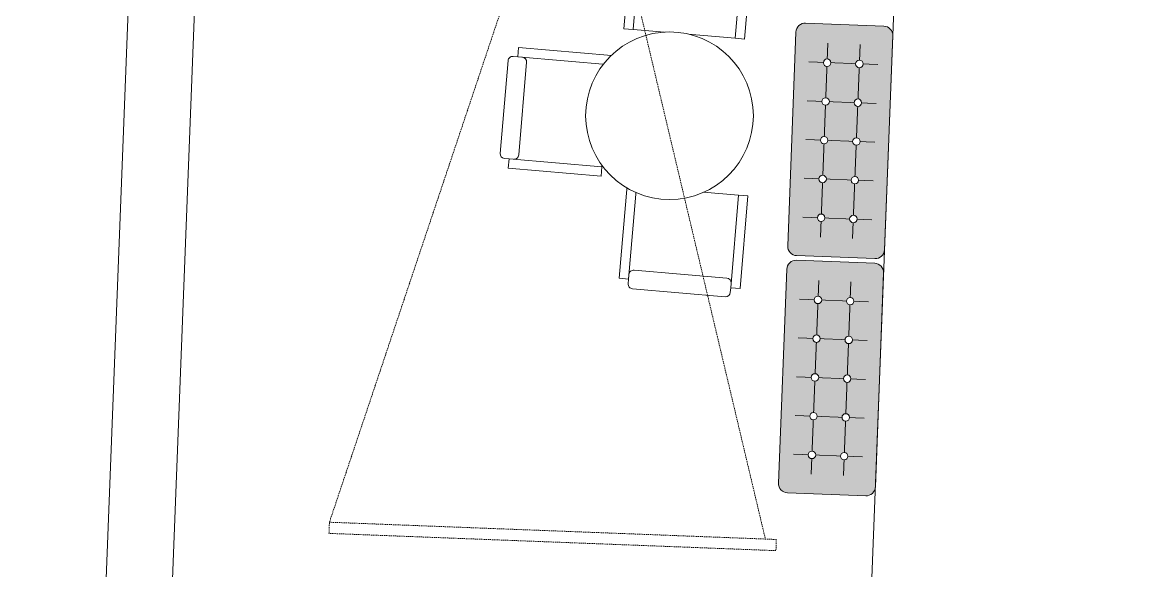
# Model space of a CAD drawing. Header units: millimetres. Extents: x 32078 to 83548, y -4690 to 56252.
# Drawn here: x 77208 to 83183, y 12669 to 15615 of the extents above; entities that cross this region are included whole.
import ezdxf

# ---------------------------------------------------------------- set-up
doc = ezdxf.new("R2010")
doc.units = ezdxf.units.MM
doc.header["$MEASUREMENT"] = 0
doc.linetypes.add('DGN Style 2', pattern=[10, 6, -4])
for name, color, linetype, lineweight in [('EQPM-OVHD', 62, 'DGN Style 2', 13), ('FIXT-JNRY-PART', 42, 'Continuous', 0), ('FNSH-FLOR', 220, 'Continuous', 0), ('FURN-FREE', 1, 'Continuous', 0), ('FURN-PLNT', 211, 'Continuous', 0)]:
    doc.layers.add(name, color=color, linetype=linetype, lineweight=lineweight)

# ---------------------------------------------------------------- blocks, each defined once
blk = doc.blocks.new('*U141')
at = {"color": 0, "linetype": 'ByBlock', "lineweight": -2}
for p, q in [((-250, 275), (-225, 275)), ((275, 275), (275, -275))]:
    blk.add_line(p, q, dxfattribs=at)
at = {"color": 0, "linetype": 'ByBlock', "lineweight": -2, "extrusion": (0, 0, -1), "flags": 128}
for points in [[(225, 325), (-275, 325), (-275, 275), (225, 275), (225, 325)], [(225, -275), (-275, -275), (-275, -325), (225, -325), (225, -275)]]:
    blk.add_lwpolyline(points, close=True, dxfattribs=at)
for points in [[(275, 250), (275, -250)], [(175, -250), (175, 250)], [(250, -275), (200, -275)]]:
    blk.add_lwpolyline(points, dxfattribs=at)
at = {"color": 0, "linetype": 'ByBlock', "lineweight": -2}
for centre, start, end in [((-250, 250), 89.99997, 179.99997), ((-200, 250), 359.99997, 89.99997), ((-250, -250), 179.99997, 269.99997), ((-200, -250), 269.99997, 359.99997)]:
    blk.add_arc(centre, 25, start, end, dxfattribs=at)
blk = doc.blocks.new('*U142')
at = {"color": 0, "linetype": 'ByBlock', "lineweight": -2}
for p, q in [((-250, 275), (-225, 275)), ((275, 275), (275, -275))]:
    blk.add_line(p, q, dxfattribs=at)
at = {"color": 0, "linetype": 'ByBlock', "lineweight": -2, "extrusion": (0, 0, -1), "flags": 128}
for points in [[(225, 325), (-275, 325), (-275, 275), (225, 275), (225, 325)], [(225, -275), (-275, -275), (-275, -325), (225, -325), (225, -275)]]:
    blk.add_lwpolyline(points, close=True, dxfattribs=at)
for points in [[(275, 250), (275, -250)], [(175, -250), (175, 250)], [(250, -275), (200, -275)]]:
    blk.add_lwpolyline(points, dxfattribs=at)
at = {"color": 0, "linetype": 'ByBlock', "lineweight": -2}
for centre, start, end in [((-250, 250), 89.99997, 179.99997), ((-200, 250), 359.99997, 89.99997), ((-250, -250), 179.99997, 269.99997), ((-200, -250), 269.99997, 359.99997)]:
    blk.add_arc(centre, 25, start, end, dxfattribs=at)
blk = doc.blocks.new('*U143')
at = {"color": 0, "linetype": 'ByBlock', "lineweight": -2}
for p, q in [((-250, 275), (-225, 275)), ((275, 275), (275, -275))]:
    blk.add_line(p, q, dxfattribs=at)
at = {"color": 0, "linetype": 'ByBlock', "lineweight": -2, "extrusion": (0, 0, -1), "flags": 128}
for points in [[(225, 325), (-275, 325), (-275, 275), (225, 275), (225, 325)], [(225, -275), (-275, -275), (-275, -325), (225, -325), (225, -275)]]:
    blk.add_lwpolyline(points, close=True, dxfattribs=at)
for points in [[(275, 250), (275, -250)], [(175, -250), (175, 250)], [(250, -275), (200, -275)]]:
    blk.add_lwpolyline(points, dxfattribs=at)
at = {"color": 0, "linetype": 'ByBlock', "lineweight": -2}
for centre, start, end in [((-250, 250), 89.99997, 179.99997), ((-200, 250), 359.99997, 89.99997), ((-250, -250), 179.99997, 269.99997), ((-200, -250), 269.99997, 359.99997)]:
    blk.add_arc(centre, 25, start, end, dxfattribs=at)
blk = doc.blocks.new('*U172')
at = {"linetype": 'ByBlock', "lineweight": -2}
blk.add_hatch(color=7, dxfattribs=at).paths.add_polyline_path([(-167.4, -619, -0.414214), (-215.4, -567.1), (-171, 582, -0.414214), (-119.1, 630.1), (300.6, 613.8, -0.414214), (348.6, 562), (304.2, -587.2, -0.414214), (252.3, -635.2)])
at = {"color": 0, "linetype": 'ByBlock', "lineweight": -2}
for p, q in [((-40.1, -519.7), (0.1, 521.2)), ((133.1, -526.4), (173.3, 514.5)), ((-102.2, 420.9), (267.6, 406.6)), ((-110.2, 212.7), (259.5, 198.5)), ((-118.3, 4.6), (251.5, -9.7)), ((-126.3, -203.6), (243.4, -217.9)), ((-134.3, -411.8), (235.4, -426.1))]:
    blk.add_line(p, q, dxfattribs=at)
at = {"color": 0, "linetype": 'ByBlock', "lineweight": -2, "flags": 128}
blk.add_lwpolyline([(-167.4, -619, -0.414214), (-215.4, -567.1), (-171, 582, -0.414214), (-119.1, 630.1), (300.6, 613.8, -0.414214), (348.6, 562), (304.2, -587.2, -0.414214), (252.3, -635.2), (-167.4, -619)], format="xyb", close=True, dxfattribs=at)
at = {"color": 0, "linetype": 'ByBlock', "lineweight": -2}
for points in [[(-3.1, 437.1), (-4.4, 437.1), (-5.6, 437.1), (-6.9, 436.9), (-8.1, 436.7), (-9.3, 436.4), (-10.5, 436), (-11.7, 435.5), (-12.8, 435), (-14, 434.4), (-15, 433.8), (-16, 433), (-17, 432.2), (-17.9, 431.4), (-18.8, 430.5), (-19.6, 429.5), (-20.4, 428.5), (-21, 427.4), (-21.7, 426.3), (-22.2, 425.2), (-22.7, 424), (-23.1, 422.8), (-23.4, 421.6), (-23.6, 420.4), (-23.8, 419.2), (-23.9, 417.9), (-23.9, 416.6), (-23.8, 415.4), (-23.7, 414.1), (-23.4, 412.9), (-23.1, 411.7), (-22.8, 410.5), (-22.3, 409.3), (-21.8, 408.2), (-21.2, 407.1), (-20.5, 406), (-19.8, 405), (-19, 404), (-18.1, 403.1), (-17.2, 402.2), (-16.3, 401.4), (-15.3, 400.7), (-14.2, 400), (-13.1, 399.4), (-12, 398.8), (-10.8, 398.4), (-9.6, 398), (-8.4, 397.6), (-7.2, 397.4), (-5.9, 397.2), (-4.7, 397.1), (-3.4, 397.1), (-2.2, 397.2), (-0.9, 397.4), (0.3, 397.6), (1.5, 397.9), (2.7, 398.3), (3.9, 398.7), (5.1, 399.2), (6.2, 399.8), (7.2, 400.5), (8.2, 401.2), (9.2, 402), (10.1, 402.9), (11, 403.8), (11.8, 404.8), (12.6, 405.8), (13.2, 406.8), (13.9, 407.9), (14.4, 409.1), (14.9, 410.2), (15.3, 411.4), (15.6, 412.6), (15.8, 413.9), (16, 415.1), (16.1, 416.4), (16.1, 417.6), (16, 418.9), (15.9, 420.1), (15.7, 421.4), (15.3, 422.6), (15, 423.8), (14.5, 424.9), (14, 426.1), (13.4, 427.2), (12.7, 428.3), (12, 429.3), (11.2, 430.2), (10.3, 431.2), (9.4, 432), (8.5, 432.8), (7.5, 433.6), (6.4, 434.3), (5.3, 434.9), (4.2, 435.4), (3, 435.9), (1.8, 436.3), (0.6, 436.6), (-0.6, 436.9)], [(170.1, 430.4), (168.8, 430.4), (167.6, 430.4), (166.3, 430.2), (165.1, 430), (163.9, 429.7), (162.7, 429.3), (161.5, 428.8), (160.4, 428.3), (159.3, 427.7), (158.2, 427.1), (157.2, 426.3), (156.2, 425.5), (155.3, 424.7), (154.4, 423.8), (153.6, 422.8), (152.9, 421.8), (152.2, 420.7), (151.6, 419.6), (151, 418.5), (150.5, 417.3), (150.1, 416.2), (149.8, 414.9), (149.6, 413.7), (149.4, 412.5), (149.3, 411.2), (149.3, 410), (149.4, 408.7), (149.5, 407.4), (149.8, 406.2), (150.1, 405), (150.4, 403.8), (150.9, 402.6), (151.4, 401.5), (152, 400.4), (152.7, 399.3), (153.4, 398.3), (154.2, 397.3), (155.1, 396.4), (156, 395.5), (156.9, 394.7), (158, 394), (159, 393.3), (160.1, 392.7), (161.2, 392.1), (162.4, 391.7), (163.6, 391.3), (164.8, 390.9), (166, 390.7), (167.3, 390.5), (168.5, 390.4), (169.8, 390.4), (171.1, 390.5), (172.3, 390.7), (173.5, 390.9), (174.8, 391.2), (176, 391.6), (177.1, 392), (178.3, 392.5), (179.4, 393.1), (180.4, 393.8), (181.5, 394.5), (182.4, 395.3), (183.4, 396.2), (184.2, 397.1), (185, 398.1), (185.8, 399.1), (186.5, 400.1), (187.1, 401.2), (187.6, 402.4), (188.1, 403.5), (188.5, 404.7), (188.8, 405.9), (189, 407.2), (189.2, 408.4), (189.3, 409.7), (189.3, 410.9), (189.2, 412.2), (189.1, 413.4), (188.9, 414.7), (188.6, 415.9), (188.2, 417.1), (187.7, 418.2), (187.2, 419.4), (186.6, 420.5), (185.9, 421.6), (185.2, 422.6), (184.4, 423.6), (183.6, 424.5), (182.6, 425.3), (181.7, 426.1), (180.7, 426.9), (179.6, 427.6), (178.5, 428.2), (177.4, 428.7), (176.2, 429.2), (175, 429.6), (173.8, 429.9), (172.6, 430.2)], [(-11.2, 228.9), (-12.4, 228.9), (-13.7, 228.9), (-14.9, 228.7), (-16.2, 228.5), (-17.4, 228.2), (-18.6, 227.8), (-19.8, 227.4), (-20.9, 226.8), (-22, 226.2), (-23.1, 225.6), (-24.1, 224.8), (-25.1, 224), (-26, 223.2), (-26.8, 222.3), (-27.7, 221.3), (-28.4, 220.3), (-29.1, 219.3), (-29.7, 218.2), (-30.2, 217), (-30.7, 215.9), (-31.1, 214.7), (-31.4, 213.5), (-31.7, 212.2), (-31.8, 211), (-31.9, 209.7), (-31.9, 208.5), (-31.9, 207.2), (-31.7, 206), (-31.5, 204.7), (-31.2, 203.5), (-30.8, 202.3), (-30.4, 201.1), (-29.8, 200), (-29.2, 198.9), (-28.6, 197.8), (-27.8, 196.8), (-27, 195.8), (-26.2, 194.9), (-25.3, 194), (-24.3, 193.2), (-23.3, 192.5), (-22.2, 191.8), (-21.2, 191.2), (-20, 190.7), (-18.9, 190.2), (-17.7, 189.8), (-16.4, 189.5), (-15.2, 189.2), (-14, 189.1), (-12.7, 189), (-11.5, 189), (-10.2, 189), (-9, 189.2), (-7.7, 189.4), (-6.5, 189.7), (-5.3, 190.1), (-4.1, 190.5), (-3, 191.1), (-1.9, 191.7), (-0.8, 192.3), (0.2, 193.1), (1.2, 193.9), (2.1, 194.7), (3, 195.6), (3.8, 196.6), (4.5, 197.6), (5.2, 198.6), (5.8, 199.7), (6.4, 200.9), (6.8, 202), (7.2, 203.2), (7.5, 204.4), (7.8, 205.7), (8, 206.9), (8, 208.2), (8.1, 209.4), (8, 210.7), (7.8, 211.9), (7.6, 213.2), (7.3, 214.4), (6.9, 215.6), (6.5, 216.8), (5.9, 217.9), (5.3, 219), (4.7, 220.1), (3.9, 221.1), (3.2, 222.1), (2.3, 223), (1.4, 223.9), (0.4, 224.7), (-0.6, 225.4), (-1.6, 226.1), (-2.7, 226.7), (-3.9, 227.2), (-5, 227.7), (-6.2, 228.1), (-7.4, 228.4), (-8.7, 228.7)], [(162, 222.2), (160.8, 222.3), (159.5, 222.2), (158.3, 222), (157, 221.8), (155.8, 221.5), (154.6, 221.1), (153.5, 220.7), (152.3, 220.1), (151.2, 219.5), (150.1, 218.9), (149.1, 218.1), (148.2, 217.4), (147.2, 216.5), (146.4, 215.6), (145.6, 214.6), (144.8, 213.6), (144.1, 212.6), (143.5, 211.5), (143, 210.3), (142.5, 209.2), (142.1, 208), (141.8, 206.8), (141.5, 205.5), (141.4, 204.3), (141.3, 203), (141.3, 201.8), (141.3, 200.5), (141.5, 199.3), (141.7, 198), (142, 196.8), (142.4, 195.6), (142.9, 194.4), (143.4, 193.3), (144, 192.2), (144.6, 191.1), (145.4, 190.1), (146.2, 189.1), (147, 188.2), (147.9, 187.4), (148.9, 186.5), (149.9, 185.8), (151, 185.1), (152.1, 184.5), (153.2, 184), (154.4, 183.5), (155.5, 183.1), (156.8, 182.8), (158, 182.5), (159.2, 182.4), (160.5, 182.3), (161.8, 182.3), (163, 182.3), (164.3, 182.5), (165.5, 182.7), (166.7, 183), (167.9, 183.4), (169.1, 183.8), (170.2, 184.4), (171.3, 185), (172.4, 185.6), (173.4, 186.4), (174.4, 187.2), (175.3, 188), (176.2, 188.9), (177, 189.9), (177.7, 190.9), (178.4, 192), (179, 193), (179.6, 194.2), (180, 195.3), (180.4, 196.5), (180.8, 197.8), (181, 199), (181.2, 200.2), (181.3, 201.5), (181.3, 202.7), (181.2, 204), (181, 205.2), (180.8, 206.5), (180.5, 207.7), (180.1, 208.9), (179.7, 210.1), (179.2, 211.2), (178.6, 212.3), (177.9, 213.4), (177.2, 214.4), (176.4, 215.4), (175.5, 216.3), (174.6, 217.2), (173.6, 218), (172.6, 218.7), (171.6, 219.4), (170.5, 220), (169.3, 220.6), (168.2, 221), (167, 221.4), (165.8, 221.7), (164.5, 222)], [(-19.2, 20.8), (-20.5, 20.8), (-21.7, 20.7), (-23, 20.5), (-24.2, 20.3), (-25.4, 20), (-26.6, 19.6), (-27.8, 19.2), (-28.9, 18.7), (-30, 18.1), (-31.1, 17.4), (-32.1, 16.7), (-33.1, 15.9), (-34, 15), (-34.9, 14.1), (-35.7, 13.1), (-36.4, 12.1), (-37.1, 11.1), (-37.7, 10), (-38.3, 8.8), (-38.8, 7.7), (-39.2, 6.5), (-39.5, 5.3), (-39.7, 4), (-39.9, 2.8), (-40, 1.5), (-40, 0.3), (-39.9, -1), (-39.8, -2.2), (-39.5, -3.4), (-39.2, -4.7), (-38.9, -5.9), (-38.4, -7), (-37.9, -8.2), (-37.3, -9.3), (-36.6, -10.3), (-35.9, -11.4), (-35.1, -12.3), (-34.2, -13.3), (-33.3, -14.1), (-32.4, -14.9), (-31.3, -15.7), (-30.3, -16.4), (-29.2, -17), (-28.1, -17.5), (-26.9, -18), (-25.7, -18.4), (-24.5, -18.7), (-23.3, -19), (-22, -19.1), (-20.8, -19.2), (-19.5, -19.2), (-18.2, -19.2), (-17, -19), (-15.8, -18.8), (-14.5, -18.5), (-13.3, -18.1), (-12.2, -17.6), (-11, -17.1), (-9.9, -16.5), (-8.9, -15.8), (-7.8, -15.1), (-6.9, -14.3), (-5.9, -13.5), (-5.1, -12.6), (-4.3, -11.6), (-3.5, -10.6), (-2.8, -9.5), (-2.2, -8.4), (-1.7, -7.3), (-1.2, -6.1), (-0.8, -4.9), (-0.5, -3.7), (-0.3, -2.5), (-0.1, -1.3), (0, 0), (0, 1.3), (-0.1, 2.5), (-0.2, 3.8), (-0.4, 5), (-0.7, 6.2), (-1.1, 7.4), (-1.6, 8.6), (-2.1, 9.7), (-2.7, 10.8), (-3.4, 11.9), (-4.1, 12.9), (-4.9, 13.9), (-5.7, 14.8), (-6.7, 15.7), (-7.6, 16.5), (-8.6, 17.2), (-9.7, 17.9), (-10.8, 18.5), (-11.9, 19.1), (-13.1, 19.5), (-14.3, 19.9), (-15.5, 20.3), (-16.7, 20.5)], [(154, 14.1), (152.7, 14.1), (151.5, 14), (150.2, 13.9), (149, 13.6), (147.8, 13.3), (146.6, 12.9), (145.4, 12.5), (144.3, 12), (143.2, 11.4), (142.1, 10.7), (141.1, 10), (140.1, 9.2), (139.2, 8.3), (138.3, 7.4), (137.5, 6.5), (136.8, 5.4), (136.1, 4.4), (135.5, 3.3), (134.9, 2.2), (134.5, 1), (134.1, -0.2), (133.7, -1.4), (133.5, -2.7), (133.3, -3.9), (133.2, -5.1), (133.2, -6.4), (133.3, -7.7), (133.4, -8.9), (133.7, -10.1), (134, -11.4), (134.4, -12.6), (134.8, -13.7), (135.3, -14.9), (135.9, -16), (136.6, -17), (137.3, -18.1), (138.1, -19), (139, -20), (139.9, -20.8), (140.9, -21.6), (141.9, -22.4), (142.9, -23.1), (144, -23.7), (145.1, -24.2), (146.3, -24.7), (147.5, -25.1), (148.7, -25.4), (150, -25.7), (151.2, -25.8), (152.5, -25.9), (153.7, -25.9), (155, -25.8), (156.2, -25.7), (157.4, -25.5), (158.7, -25.2), (159.9, -24.8), (161, -24.3), (162.2, -23.8), (163.3, -23.2), (164.3, -22.5), (165.4, -21.8), (166.3, -21), (167.3, -20.2), (168.1, -19.3), (168.9, -18.3), (169.7, -17.3), (170.4, -16.2), (171, -15.1), (171.5, -14), (172, -12.8), (172.4, -11.6), (172.7, -10.4), (173, -9.2), (173.1, -7.9), (173.2, -6.7), (173.2, -5.4), (173.1, -4.2), (173, -2.9), (172.8, -1.7), (172.5, -0.5), (172.1, 0.7), (171.6, 1.9), (171.1, 3), (170.5, 4.1), (169.8, 5.2), (169.1, 6.2), (168.3, 7.2), (167.5, 8.1), (166.6, 9), (165.6, 9.8), (164.6, 10.5), (163.5, 11.2), (162.4, 11.8), (161.3, 12.4), (160.1, 12.8), (158.9, 13.2), (157.7, 13.6), (156.5, 13.8)], [(-27.3, -187.4), (-28.5, -187.4), (-29.8, -187.5), (-31, -187.6), (-32.3, -187.9), (-33.5, -188.2), (-34.7, -188.5), (-35.8, -189), (-37, -189.5), (-38.1, -190.1), (-39.2, -190.8), (-40.2, -191.5), (-41.2, -192.3), (-42.1, -193.2), (-42.9, -194.1), (-43.7, -195), (-44.5, -196), (-45.2, -197.1), (-45.8, -198.2), (-46.3, -199.3), (-46.8, -200.5), (-47.2, -201.7), (-47.5, -202.9), (-47.8, -204.1), (-47.9, -205.4), (-48, -206.6), (-48, -207.9), (-48, -209.1), (-47.8, -210.4), (-47.6, -211.6), (-47.3, -212.8), (-46.9, -214), (-46.4, -215.2), (-45.9, -216.4), (-45.3, -217.5), (-44.7, -218.5), (-43.9, -219.5), (-43.1, -220.5), (-42.3, -221.4), (-41.4, -222.3), (-40.4, -223.1), (-39.4, -223.9), (-38.3, -224.5), (-37.2, -225.2), (-36.1, -225.7), (-34.9, -226.2), (-33.8, -226.6), (-32.5, -226.9), (-31.3, -227.1), (-30.1, -227.3), (-28.8, -227.4), (-27.5, -227.4), (-26.3, -227.3), (-25, -227.2), (-23.8, -227), (-22.6, -226.7), (-21.4, -226.3), (-20.2, -225.8), (-19.1, -225.3), (-18, -224.7), (-16.9, -224), (-15.9, -223.3), (-14.9, -222.5), (-14, -221.6), (-13.1, -220.7), (-12.3, -219.8), (-11.6, -218.8), (-10.9, -217.7), (-10.3, -216.6), (-9.7, -215.5), (-9.3, -214.3), (-8.9, -213.1), (-8.5, -211.9), (-8.3, -210.7), (-8.1, -209.4), (-8, -208.2), (-8, -206.9), (-8.1, -205.7), (-8.3, -204.4), (-8.5, -203.2), (-8.8, -202), (-9.2, -200.8), (-9.6, -199.6), (-10.1, -198.5), (-10.7, -197.3), (-11.4, -196.3), (-12.1, -195.3), (-12.9, -194.3), (-13.8, -193.4), (-14.7, -192.5), (-15.7, -191.7), (-16.7, -190.9), (-17.7, -190.3), (-18.8, -189.7), (-20, -189.1), (-21.1, -188.6), (-22.3, -188.2), (-23.5, -187.9), (-24.8, -187.7)], [(145.9, -194.1), (144.7, -194.1), (143.4, -194.2), (142.2, -194.3), (141, -194.5), (139.7, -194.9), (138.5, -195.2), (137.4, -195.7), (136.2, -196.2), (135.1, -196.8), (134.1, -197.5), (133, -198.2), (132.1, -199), (131.1, -199.9), (130.3, -200.8), (129.5, -201.7), (128.7, -202.7), (128, -203.8), (127.4, -204.9), (126.9, -206), (126.4, -207.2), (126, -208.4), (125.7, -209.6), (125.4, -210.8), (125.3, -212.1), (125.2, -213.3), (125.2, -214.6), (125.3, -215.8), (125.4, -217.1), (125.6, -218.3), (125.9, -219.5), (126.3, -220.7), (126.8, -221.9), (127.3, -223.1), (127.9, -224.2), (128.6, -225.2), (129.3, -226.2), (130.1, -227.2), (130.9, -228.1), (131.8, -229), (132.8, -229.8), (133.8, -230.6), (134.9, -231.2), (136, -231.9), (137.1, -232.4), (138.3, -232.9), (139.5, -233.3), (140.7, -233.6), (141.9, -233.8), (143.2, -234), (144.4, -234.1), (145.7, -234.1), (146.9, -234), (148.2, -233.9), (149.4, -233.6), (150.6, -233.3), (151.8, -233), (153, -232.5), (154.1, -232), (155.2, -231.4), (156.3, -230.7), (157.3, -230), (158.3, -229.2), (159.2, -228.3), (160.1, -227.4), (160.9, -226.5), (161.6, -225.5), (162.3, -224.4), (162.9, -223.3), (163.5, -222.2), (163.9, -221), (164.3, -219.8), (164.7, -218.6), (164.9, -217.4), (165.1, -216.1), (165.2, -214.9), (165.2, -213.6), (165.1, -212.4), (165, -211.1), (164.7, -209.9), (164.4, -208.7), (164, -207.5), (163.6, -206.3), (163.1, -205.1), (162.5, -204), (161.8, -203), (161.1, -202), (160.3, -201), (159.4, -200.1), (158.5, -199.2), (157.5, -198.4), (156.5, -197.6), (155.5, -197), (154.4, -196.3), (153.3, -195.8), (152.1, -195.3), (150.9, -194.9), (149.7, -194.6), (148.4, -194.4)], [(-35.3, -395.6), (-36.6, -395.6), (-37.8, -395.7), (-39.1, -395.8), (-40.3, -396), (-41.5, -396.3), (-42.7, -396.7), (-43.9, -397.2), (-45, -397.7), (-46.1, -398.3), (-47.2, -399), (-48.2, -399.7), (-49.2, -400.5), (-50.1, -401.3), (-51, -402.2), (-51.8, -403.2), (-52.5, -404.2), (-53.2, -405.3), (-53.8, -406.4), (-54.4, -407.5), (-54.8, -408.7), (-55.2, -409.9), (-55.6, -411.1), (-55.8, -412.3), (-56, -413.6), (-56.1, -414.8), (-56.1, -416.1), (-56, -417.3), (-55.9, -418.6), (-55.6, -419.8), (-55.3, -421), (-54.9, -422.2), (-54.5, -423.4), (-54, -424.5), (-53.4, -425.6), (-52.7, -426.7), (-52, -427.7), (-51.2, -428.7), (-50.3, -429.6), (-49.4, -430.5), (-48.5, -431.3), (-47.4, -432), (-46.4, -432.7), (-45.3, -433.3), (-44.2, -433.9), (-43, -434.4), (-41.8, -434.7), (-40.6, -435.1), (-39.3, -435.3), (-38.1, -435.5), (-36.9, -435.6), (-35.6, -435.6), (-34.3, -435.5), (-33.1, -435.4), (-31.9, -435.1), (-30.6, -434.8), (-29.4, -434.4), (-28.3, -434), (-27.1, -433.5), (-26, -432.9), (-25, -432.2), (-23.9, -431.5), (-23, -430.7), (-22, -429.8), (-21.2, -428.9), (-20.4, -428), (-19.6, -426.9), (-18.9, -425.9), (-18.3, -424.8), (-17.8, -423.7), (-17.3, -422.5), (-16.9, -421.3), (-16.6, -420.1), (-16.3, -418.9), (-16.2, -417.6), (-16.1, -416.4), (-16.1, -415.1), (-16.2, -413.8), (-16.3, -412.6), (-16.5, -411.4), (-16.8, -410.1), (-17.2, -408.9), (-17.7, -407.8), (-18.2, -406.6), (-18.8, -405.5), (-19.5, -404.5), (-20.2, -403.4), (-21, -402.5), (-21.8, -401.5), (-22.7, -400.7), (-23.7, -399.9), (-24.7, -399.1), (-25.8, -398.4), (-26.9, -397.8), (-28, -397.3), (-29.2, -396.8), (-30.4, -396.4), (-31.6, -396.1), (-32.8, -395.9)], [(137.9, -402.3), (136.6, -402.3), (135.4, -402.4), (134.1, -402.5), (132.9, -402.7), (131.7, -403), (130.5, -403.4), (129.3, -403.9), (128.2, -404.4), (127.1, -405), (126, -405.7), (125, -406.4), (124, -407.2), (123.1, -408), (122.2, -408.9), (121.4, -409.9), (120.7, -410.9), (120, -412), (119.4, -413.1), (118.8, -414.2), (118.4, -415.4), (118, -416.6), (117.6, -417.8), (117.4, -419), (117.2, -420.3), (117.1, -421.5), (117.1, -422.8), (117.2, -424), (117.4, -425.3), (117.6, -426.5), (117.9, -427.7), (118.3, -428.9), (118.7, -430.1), (119.2, -431.2), (119.8, -432.3), (120.5, -433.4), (121.2, -434.4), (122, -435.4), (122.9, -436.3), (123.8, -437.2), (124.8, -438), (125.8, -438.7), (126.8, -439.4), (127.9, -440), (129.1, -440.6), (130.2, -441), (131.4, -441.4), (132.6, -441.8), (133.9, -442), (135.1, -442.2), (136.4, -442.3), (137.6, -442.3), (138.9, -442.2), (140.1, -442.1), (141.4, -441.8), (142.6, -441.5), (143.8, -441.1), (144.9, -440.7), (146.1, -440.2), (147.2, -439.6), (148.3, -438.9), (149.3, -438.2), (150.3, -437.4), (151.2, -436.5), (152, -435.6), (152.8, -434.6), (153.6, -433.6), (154.3, -432.6), (154.9, -431.5), (155.4, -430.4), (155.9, -429.2), (156.3, -428), (156.6, -426.8), (156.9, -425.5), (157, -424.3), (157.1, -423), (157.1, -421.8), (157.1, -420.5), (156.9, -419.3), (156.7, -418.1), (156.4, -416.8), (156, -415.6), (155.5, -414.5), (155, -413.3), (154.4, -412.2), (153.8, -411.2), (153, -410.1), (152.2, -409.2), (151.4, -408.2), (150.5, -407.4), (149.5, -406.6), (148.5, -405.8), (147.4, -405.1), (146.3, -404.5), (145.2, -404), (144, -403.5), (142.9, -403.1), (141.6, -402.8), (140.4, -402.5)]]:
    blk.add_wipeout(points, dxfattribs=at)
for centre in [(-3.9, 417.1), (169.3, 410.4), (-11.9, 209), (161.3, 202.3), (-20, 0.8), (153.2, -5.9), (-28, -207.4), (145.2, -214.1), (-36.1, -415.6), (137.1, -422.3)]:
    blk.add_circle(centre, 20, dxfattribs=at)
blk = doc.blocks.new('*U173')
at = {"linetype": 'ByBlock', "lineweight": -2}
blk.add_hatch(color=7, dxfattribs=at).paths.add_polyline_path([(-167.4, -619, -0.414214), (-215.4, -567.1), (-171, 582, -0.414214), (-119.1, 630.1), (300.6, 613.8, -0.414214), (348.6, 562), (304.2, -587.2, -0.414214), (252.3, -635.2)])
at = {"color": 0, "linetype": 'ByBlock', "lineweight": -2}
for p, q in [((-40.1, -519.7), (0.1, 521.2)), ((133.1, -526.4), (173.3, 514.5)), ((-102.2, 420.9), (267.6, 406.6)), ((-110.2, 212.7), (259.5, 198.5)), ((-118.3, 4.6), (251.5, -9.7)), ((-126.3, -203.6), (243.4, -217.9)), ((-134.3, -411.8), (235.4, -426.1))]:
    blk.add_line(p, q, dxfattribs=at)
at = {"color": 0, "linetype": 'ByBlock', "lineweight": -2, "flags": 128}
blk.add_lwpolyline([(-167.4, -619, -0.414214), (-215.4, -567.1), (-171, 582, -0.414214), (-119.1, 630.1), (300.6, 613.8, -0.414214), (348.6, 562), (304.2, -587.2, -0.414214), (252.3, -635.2), (-167.4, -619)], format="xyb", close=True, dxfattribs=at)
at = {"color": 0, "linetype": 'ByBlock', "lineweight": -2}
for points in [[(-3.1, 437.1), (-4.4, 437.1), (-5.6, 437.1), (-6.9, 436.9), (-8.1, 436.7), (-9.3, 436.4), (-10.5, 436), (-11.7, 435.5), (-12.8, 435), (-14, 434.4), (-15, 433.8), (-16, 433), (-17, 432.2), (-17.9, 431.4), (-18.8, 430.5), (-19.6, 429.5), (-20.4, 428.5), (-21, 427.4), (-21.7, 426.3), (-22.2, 425.2), (-22.7, 424), (-23.1, 422.8), (-23.4, 421.6), (-23.6, 420.4), (-23.8, 419.2), (-23.9, 417.9), (-23.9, 416.6), (-23.8, 415.4), (-23.7, 414.1), (-23.4, 412.9), (-23.1, 411.7), (-22.8, 410.5), (-22.3, 409.3), (-21.8, 408.2), (-21.2, 407.1), (-20.5, 406), (-19.8, 405), (-19, 404), (-18.1, 403.1), (-17.2, 402.2), (-16.3, 401.4), (-15.3, 400.7), (-14.2, 400), (-13.1, 399.4), (-12, 398.8), (-10.8, 398.4), (-9.6, 398), (-8.4, 397.6), (-7.2, 397.4), (-5.9, 397.2), (-4.7, 397.1), (-3.4, 397.1), (-2.2, 397.2), (-0.9, 397.4), (0.3, 397.6), (1.5, 397.9), (2.7, 398.3), (3.9, 398.7), (5.1, 399.2), (6.2, 399.8), (7.2, 400.5), (8.2, 401.2), (9.2, 402), (10.1, 402.9), (11, 403.8), (11.8, 404.8), (12.6, 405.8), (13.2, 406.8), (13.9, 407.9), (14.4, 409.1), (14.9, 410.2), (15.3, 411.4), (15.6, 412.6), (15.8, 413.9), (16, 415.1), (16.1, 416.4), (16.1, 417.6), (16, 418.9), (15.9, 420.1), (15.7, 421.4), (15.3, 422.6), (15, 423.8), (14.5, 424.9), (14, 426.1), (13.4, 427.2), (12.7, 428.3), (12, 429.3), (11.2, 430.2), (10.3, 431.2), (9.4, 432), (8.5, 432.8), (7.5, 433.6), (6.4, 434.3), (5.3, 434.9), (4.2, 435.4), (3, 435.9), (1.8, 436.3), (0.6, 436.6), (-0.6, 436.9)], [(170.1, 430.4), (168.8, 430.4), (167.6, 430.4), (166.3, 430.2), (165.1, 430), (163.9, 429.7), (162.7, 429.3), (161.5, 428.8), (160.4, 428.3), (159.3, 427.7), (158.2, 427.1), (157.2, 426.3), (156.2, 425.5), (155.3, 424.7), (154.4, 423.8), (153.6, 422.8), (152.9, 421.8), (152.2, 420.7), (151.6, 419.6), (151, 418.5), (150.5, 417.3), (150.1, 416.2), (149.8, 414.9), (149.6, 413.7), (149.4, 412.5), (149.3, 411.2), (149.3, 410), (149.4, 408.7), (149.5, 407.4), (149.8, 406.2), (150.1, 405), (150.4, 403.8), (150.9, 402.6), (151.4, 401.5), (152, 400.4), (152.7, 399.3), (153.4, 398.3), (154.2, 397.3), (155.1, 396.4), (156, 395.5), (156.9, 394.7), (158, 394), (159, 393.3), (160.1, 392.7), (161.2, 392.1), (162.4, 391.7), (163.6, 391.3), (164.8, 390.9), (166, 390.7), (167.3, 390.5), (168.5, 390.4), (169.8, 390.4), (171.1, 390.5), (172.3, 390.7), (173.5, 390.9), (174.8, 391.2), (176, 391.6), (177.1, 392), (178.3, 392.5), (179.4, 393.1), (180.4, 393.8), (181.5, 394.5), (182.4, 395.3), (183.4, 396.2), (184.2, 397.1), (185, 398.1), (185.8, 399.1), (186.5, 400.1), (187.1, 401.2), (187.6, 402.4), (188.1, 403.5), (188.5, 404.7), (188.8, 405.9), (189, 407.2), (189.2, 408.4), (189.3, 409.7), (189.3, 410.9), (189.2, 412.2), (189.1, 413.4), (188.9, 414.7), (188.6, 415.9), (188.2, 417.1), (187.7, 418.2), (187.2, 419.4), (186.6, 420.5), (185.9, 421.6), (185.2, 422.6), (184.4, 423.6), (183.6, 424.5), (182.6, 425.3), (181.7, 426.1), (180.7, 426.9), (179.6, 427.6), (178.5, 428.2), (177.4, 428.7), (176.2, 429.2), (175, 429.6), (173.8, 429.9), (172.6, 430.2)], [(-11.2, 228.9), (-12.4, 228.9), (-13.7, 228.9), (-14.9, 228.7), (-16.2, 228.5), (-17.4, 228.2), (-18.6, 227.8), (-19.8, 227.4), (-20.9, 226.8), (-22, 226.2), (-23.1, 225.6), (-24.1, 224.8), (-25.1, 224), (-26, 223.2), (-26.8, 222.3), (-27.7, 221.3), (-28.4, 220.3), (-29.1, 219.3), (-29.7, 218.2), (-30.2, 217), (-30.7, 215.9), (-31.1, 214.7), (-31.4, 213.5), (-31.7, 212.2), (-31.8, 211), (-31.9, 209.7), (-31.9, 208.5), (-31.9, 207.2), (-31.7, 206), (-31.5, 204.7), (-31.2, 203.5), (-30.8, 202.3), (-30.4, 201.1), (-29.8, 200), (-29.2, 198.9), (-28.6, 197.8), (-27.8, 196.8), (-27, 195.8), (-26.2, 194.9), (-25.3, 194), (-24.3, 193.2), (-23.3, 192.5), (-22.2, 191.8), (-21.2, 191.2), (-20, 190.7), (-18.9, 190.2), (-17.7, 189.8), (-16.4, 189.5), (-15.2, 189.2), (-14, 189.1), (-12.7, 189), (-11.5, 189), (-10.2, 189), (-9, 189.2), (-7.7, 189.4), (-6.5, 189.7), (-5.3, 190.1), (-4.1, 190.5), (-3, 191.1), (-1.9, 191.7), (-0.8, 192.3), (0.2, 193.1), (1.2, 193.9), (2.1, 194.7), (3, 195.6), (3.8, 196.6), (4.5, 197.6), (5.2, 198.6), (5.8, 199.7), (6.4, 200.9), (6.8, 202), (7.2, 203.2), (7.5, 204.4), (7.8, 205.7), (8, 206.9), (8, 208.2), (8.1, 209.4), (8, 210.7), (7.8, 211.9), (7.6, 213.2), (7.3, 214.4), (6.9, 215.6), (6.5, 216.8), (5.9, 217.9), (5.3, 219), (4.7, 220.1), (3.9, 221.1), (3.2, 222.1), (2.3, 223), (1.4, 223.9), (0.4, 224.7), (-0.6, 225.4), (-1.6, 226.1), (-2.7, 226.7), (-3.9, 227.2), (-5, 227.7), (-6.2, 228.1), (-7.4, 228.4), (-8.7, 228.7)], [(162, 222.2), (160.8, 222.3), (159.5, 222.2), (158.3, 222), (157, 221.8), (155.8, 221.5), (154.6, 221.1), (153.5, 220.7), (152.3, 220.1), (151.2, 219.5), (150.1, 218.9), (149.1, 218.1), (148.2, 217.4), (147.2, 216.5), (146.4, 215.6), (145.6, 214.6), (144.8, 213.6), (144.1, 212.6), (143.5, 211.5), (143, 210.3), (142.5, 209.2), (142.1, 208), (141.8, 206.8), (141.5, 205.5), (141.4, 204.3), (141.3, 203), (141.3, 201.8), (141.3, 200.5), (141.5, 199.3), (141.7, 198), (142, 196.8), (142.4, 195.6), (142.9, 194.4), (143.4, 193.3), (144, 192.2), (144.6, 191.1), (145.4, 190.1), (146.2, 189.1), (147, 188.2), (147.9, 187.4), (148.9, 186.5), (149.9, 185.8), (151, 185.1), (152.1, 184.5), (153.2, 184), (154.4, 183.5), (155.5, 183.1), (156.8, 182.8), (158, 182.5), (159.2, 182.4), (160.5, 182.3), (161.8, 182.3), (163, 182.3), (164.3, 182.5), (165.5, 182.7), (166.7, 183), (167.9, 183.4), (169.1, 183.8), (170.2, 184.4), (171.3, 185), (172.4, 185.6), (173.4, 186.4), (174.4, 187.2), (175.3, 188), (176.2, 188.9), (177, 189.9), (177.7, 190.9), (178.4, 192), (179, 193), (179.6, 194.2), (180, 195.3), (180.4, 196.5), (180.8, 197.8), (181, 199), (181.2, 200.2), (181.3, 201.5), (181.3, 202.7), (181.2, 204), (181, 205.2), (180.8, 206.5), (180.5, 207.7), (180.1, 208.9), (179.7, 210.1), (179.2, 211.2), (178.6, 212.3), (177.9, 213.4), (177.2, 214.4), (176.4, 215.4), (175.5, 216.3), (174.6, 217.2), (173.6, 218), (172.6, 218.7), (171.6, 219.4), (170.5, 220), (169.3, 220.6), (168.2, 221), (167, 221.4), (165.8, 221.7), (164.5, 222)], [(-19.2, 20.8), (-20.5, 20.8), (-21.7, 20.7), (-23, 20.5), (-24.2, 20.3), (-25.4, 20), (-26.6, 19.6), (-27.8, 19.2), (-28.9, 18.7), (-30, 18.1), (-31.1, 17.4), (-32.1, 16.7), (-33.1, 15.9), (-34, 15), (-34.9, 14.1), (-35.7, 13.1), (-36.4, 12.1), (-37.1, 11.1), (-37.7, 10), (-38.3, 8.8), (-38.8, 7.7), (-39.2, 6.5), (-39.5, 5.3), (-39.7, 4), (-39.9, 2.8), (-40, 1.5), (-40, 0.3), (-39.9, -1), (-39.8, -2.2), (-39.5, -3.4), (-39.2, -4.7), (-38.9, -5.9), (-38.4, -7), (-37.9, -8.2), (-37.3, -9.3), (-36.6, -10.3), (-35.9, -11.4), (-35.1, -12.3), (-34.2, -13.3), (-33.3, -14.1), (-32.4, -14.9), (-31.3, -15.7), (-30.3, -16.4), (-29.2, -17), (-28.1, -17.5), (-26.9, -18), (-25.7, -18.4), (-24.5, -18.7), (-23.3, -19), (-22, -19.1), (-20.8, -19.2), (-19.5, -19.2), (-18.2, -19.2), (-17, -19), (-15.8, -18.8), (-14.5, -18.5), (-13.3, -18.1), (-12.2, -17.6), (-11, -17.1), (-9.9, -16.5), (-8.9, -15.8), (-7.8, -15.1), (-6.9, -14.3), (-5.9, -13.5), (-5.1, -12.6), (-4.3, -11.6), (-3.5, -10.6), (-2.8, -9.5), (-2.2, -8.4), (-1.7, -7.3), (-1.2, -6.1), (-0.8, -4.9), (-0.5, -3.7), (-0.3, -2.5), (-0.1, -1.3), (0, 0), (0, 1.3), (-0.1, 2.5), (-0.2, 3.8), (-0.4, 5), (-0.7, 6.2), (-1.1, 7.4), (-1.6, 8.6), (-2.1, 9.7), (-2.7, 10.8), (-3.4, 11.9), (-4.1, 12.9), (-4.9, 13.9), (-5.7, 14.8), (-6.7, 15.7), (-7.6, 16.5), (-8.6, 17.2), (-9.7, 17.9), (-10.8, 18.5), (-11.9, 19.1), (-13.1, 19.5), (-14.3, 19.9), (-15.5, 20.3), (-16.7, 20.5)], [(154, 14.1), (152.7, 14.1), (151.5, 14), (150.2, 13.9), (149, 13.6), (147.8, 13.3), (146.6, 12.9), (145.4, 12.5), (144.3, 12), (143.2, 11.4), (142.1, 10.7), (141.1, 10), (140.1, 9.2), (139.2, 8.3), (138.3, 7.4), (137.5, 6.5), (136.8, 5.4), (136.1, 4.4), (135.5, 3.3), (134.9, 2.2), (134.5, 1), (134.1, -0.2), (133.7, -1.4), (133.5, -2.7), (133.3, -3.9), (133.2, -5.1), (133.2, -6.4), (133.3, -7.7), (133.4, -8.9), (133.7, -10.1), (134, -11.4), (134.4, -12.6), (134.8, -13.7), (135.3, -14.9), (135.9, -16), (136.6, -17), (137.3, -18.1), (138.1, -19), (139, -20), (139.9, -20.8), (140.9, -21.6), (141.9, -22.4), (142.9, -23.1), (144, -23.7), (145.1, -24.2), (146.3, -24.7), (147.5, -25.1), (148.7, -25.4), (150, -25.7), (151.2, -25.8), (152.5, -25.9), (153.7, -25.9), (155, -25.8), (156.2, -25.7), (157.4, -25.5), (158.7, -25.2), (159.9, -24.8), (161, -24.3), (162.2, -23.8), (163.3, -23.2), (164.3, -22.5), (165.4, -21.8), (166.3, -21), (167.3, -20.2), (168.1, -19.3), (168.9, -18.3), (169.7, -17.3), (170.4, -16.2), (171, -15.1), (171.5, -14), (172, -12.8), (172.4, -11.6), (172.7, -10.4), (173, -9.2), (173.1, -7.9), (173.2, -6.7), (173.2, -5.4), (173.1, -4.2), (173, -2.9), (172.8, -1.7), (172.5, -0.5), (172.1, 0.7), (171.6, 1.9), (171.1, 3), (170.5, 4.1), (169.8, 5.2), (169.1, 6.2), (168.3, 7.2), (167.5, 8.1), (166.6, 9), (165.6, 9.8), (164.6, 10.5), (163.5, 11.2), (162.4, 11.8), (161.3, 12.4), (160.1, 12.8), (158.9, 13.2), (157.7, 13.6), (156.5, 13.8)], [(-27.3, -187.4), (-28.5, -187.4), (-29.8, -187.5), (-31, -187.6), (-32.3, -187.9), (-33.5, -188.2), (-34.7, -188.5), (-35.8, -189), (-37, -189.5), (-38.1, -190.1), (-39.2, -190.8), (-40.2, -191.5), (-41.2, -192.3), (-42.1, -193.2), (-42.9, -194.1), (-43.7, -195), (-44.5, -196), (-45.2, -197.1), (-45.8, -198.2), (-46.3, -199.3), (-46.8, -200.5), (-47.2, -201.7), (-47.5, -202.9), (-47.8, -204.1), (-47.9, -205.4), (-48, -206.6), (-48, -207.9), (-48, -209.1), (-47.8, -210.4), (-47.6, -211.6), (-47.3, -212.8), (-46.9, -214), (-46.4, -215.2), (-45.9, -216.4), (-45.3, -217.5), (-44.7, -218.5), (-43.9, -219.5), (-43.1, -220.5), (-42.3, -221.4), (-41.4, -222.3), (-40.4, -223.1), (-39.4, -223.9), (-38.3, -224.5), (-37.2, -225.2), (-36.1, -225.7), (-34.9, -226.2), (-33.8, -226.6), (-32.5, -226.9), (-31.3, -227.1), (-30.1, -227.3), (-28.8, -227.4), (-27.5, -227.4), (-26.3, -227.3), (-25, -227.2), (-23.8, -227), (-22.6, -226.7), (-21.4, -226.3), (-20.2, -225.8), (-19.1, -225.3), (-18, -224.7), (-16.9, -224), (-15.9, -223.3), (-14.9, -222.5), (-14, -221.6), (-13.1, -220.7), (-12.3, -219.8), (-11.6, -218.8), (-10.9, -217.7), (-10.3, -216.6), (-9.7, -215.5), (-9.3, -214.3), (-8.9, -213.1), (-8.5, -211.9), (-8.3, -210.7), (-8.1, -209.4), (-8, -208.2), (-8, -206.9), (-8.1, -205.7), (-8.3, -204.4), (-8.5, -203.2), (-8.8, -202), (-9.2, -200.8), (-9.6, -199.6), (-10.1, -198.5), (-10.7, -197.3), (-11.4, -196.3), (-12.1, -195.3), (-12.9, -194.3), (-13.8, -193.4), (-14.7, -192.5), (-15.7, -191.7), (-16.7, -190.9), (-17.7, -190.3), (-18.8, -189.7), (-20, -189.1), (-21.1, -188.6), (-22.3, -188.2), (-23.5, -187.9), (-24.8, -187.7)], [(145.9, -194.1), (144.7, -194.1), (143.4, -194.2), (142.2, -194.3), (141, -194.5), (139.7, -194.9), (138.5, -195.2), (137.4, -195.7), (136.2, -196.2), (135.1, -196.8), (134.1, -197.5), (133, -198.2), (132.1, -199), (131.1, -199.9), (130.3, -200.8), (129.5, -201.7), (128.7, -202.7), (128, -203.8), (127.4, -204.9), (126.9, -206), (126.4, -207.2), (126, -208.4), (125.7, -209.6), (125.4, -210.8), (125.3, -212.1), (125.2, -213.3), (125.2, -214.6), (125.3, -215.8), (125.4, -217.1), (125.6, -218.3), (125.9, -219.5), (126.3, -220.7), (126.8, -221.9), (127.3, -223.1), (127.9, -224.2), (128.6, -225.2), (129.3, -226.2), (130.1, -227.2), (130.9, -228.1), (131.8, -229), (132.8, -229.8), (133.8, -230.6), (134.9, -231.2), (136, -231.9), (137.1, -232.4), (138.3, -232.9), (139.5, -233.3), (140.7, -233.6), (141.9, -233.8), (143.2, -234), (144.4, -234.1), (145.7, -234.1), (146.9, -234), (148.2, -233.9), (149.4, -233.6), (150.6, -233.3), (151.8, -233), (153, -232.5), (154.1, -232), (155.2, -231.4), (156.3, -230.7), (157.3, -230), (158.3, -229.2), (159.2, -228.3), (160.1, -227.4), (160.9, -226.5), (161.6, -225.5), (162.3, -224.4), (162.9, -223.3), (163.5, -222.2), (163.9, -221), (164.3, -219.8), (164.7, -218.6), (164.9, -217.4), (165.1, -216.1), (165.2, -214.9), (165.2, -213.6), (165.1, -212.4), (165, -211.1), (164.7, -209.9), (164.4, -208.7), (164, -207.5), (163.6, -206.3), (163.1, -205.1), (162.5, -204), (161.8, -203), (161.1, -202), (160.3, -201), (159.4, -200.1), (158.5, -199.2), (157.5, -198.4), (156.5, -197.6), (155.5, -197), (154.4, -196.3), (153.3, -195.8), (152.1, -195.3), (150.9, -194.9), (149.7, -194.6), (148.4, -194.4)], [(-35.3, -395.6), (-36.6, -395.6), (-37.8, -395.7), (-39.1, -395.8), (-40.3, -396), (-41.5, -396.3), (-42.7, -396.7), (-43.9, -397.2), (-45, -397.7), (-46.1, -398.3), (-47.2, -399), (-48.2, -399.7), (-49.2, -400.5), (-50.1, -401.3), (-51, -402.2), (-51.8, -403.2), (-52.5, -404.2), (-53.2, -405.3), (-53.8, -406.4), (-54.4, -407.5), (-54.8, -408.7), (-55.2, -409.9), (-55.6, -411.1), (-55.8, -412.3), (-56, -413.6), (-56.1, -414.8), (-56.1, -416.1), (-56, -417.3), (-55.9, -418.6), (-55.6, -419.8), (-55.3, -421), (-54.9, -422.2), (-54.5, -423.4), (-54, -424.5), (-53.4, -425.6), (-52.7, -426.7), (-52, -427.7), (-51.2, -428.7), (-50.3, -429.6), (-49.4, -430.5), (-48.5, -431.3), (-47.4, -432), (-46.4, -432.7), (-45.3, -433.3), (-44.2, -433.9), (-43, -434.4), (-41.8, -434.7), (-40.6, -435.1), (-39.3, -435.3), (-38.1, -435.5), (-36.9, -435.6), (-35.6, -435.6), (-34.3, -435.5), (-33.1, -435.4), (-31.9, -435.1), (-30.6, -434.8), (-29.4, -434.4), (-28.3, -434), (-27.1, -433.5), (-26, -432.9), (-25, -432.2), (-23.9, -431.5), (-23, -430.7), (-22, -429.8), (-21.2, -428.9), (-20.4, -428), (-19.6, -426.9), (-18.9, -425.9), (-18.3, -424.8), (-17.8, -423.7), (-17.3, -422.5), (-16.9, -421.3), (-16.6, -420.1), (-16.3, -418.9), (-16.2, -417.6), (-16.1, -416.4), (-16.1, -415.1), (-16.2, -413.8), (-16.3, -412.6), (-16.5, -411.4), (-16.8, -410.1), (-17.2, -408.9), (-17.7, -407.8), (-18.2, -406.6), (-18.8, -405.5), (-19.5, -404.5), (-20.2, -403.4), (-21, -402.5), (-21.8, -401.5), (-22.7, -400.7), (-23.7, -399.9), (-24.7, -399.1), (-25.8, -398.4), (-26.9, -397.8), (-28, -397.3), (-29.2, -396.8), (-30.4, -396.4), (-31.6, -396.1), (-32.8, -395.9)], [(137.9, -402.3), (136.6, -402.3), (135.4, -402.4), (134.1, -402.5), (132.9, -402.7), (131.7, -403), (130.5, -403.4), (129.3, -403.9), (128.2, -404.4), (127.1, -405), (126, -405.7), (125, -406.4), (124, -407.2), (123.1, -408), (122.2, -408.9), (121.4, -409.9), (120.7, -410.9), (120, -412), (119.4, -413.1), (118.8, -414.2), (118.4, -415.4), (118, -416.6), (117.6, -417.8), (117.4, -419), (117.2, -420.3), (117.1, -421.5), (117.1, -422.8), (117.2, -424), (117.4, -425.3), (117.6, -426.5), (117.9, -427.7), (118.3, -428.9), (118.7, -430.1), (119.2, -431.2), (119.8, -432.3), (120.5, -433.4), (121.2, -434.4), (122, -435.4), (122.9, -436.3), (123.8, -437.2), (124.8, -438), (125.8, -438.7), (126.8, -439.4), (127.9, -440), (129.1, -440.6), (130.2, -441), (131.4, -441.4), (132.6, -441.8), (133.9, -442), (135.1, -442.2), (136.4, -442.3), (137.6, -442.3), (138.9, -442.2), (140.1, -442.1), (141.4, -441.8), (142.6, -441.5), (143.8, -441.1), (144.9, -440.7), (146.1, -440.2), (147.2, -439.6), (148.3, -438.9), (149.3, -438.2), (150.3, -437.4), (151.2, -436.5), (152, -435.6), (152.8, -434.6), (153.6, -433.6), (154.3, -432.6), (154.9, -431.5), (155.4, -430.4), (155.9, -429.2), (156.3, -428), (156.6, -426.8), (156.9, -425.5), (157, -424.3), (157.1, -423), (157.1, -421.8), (157.1, -420.5), (156.9, -419.3), (156.7, -418.1), (156.4, -416.8), (156, -415.6), (155.5, -414.5), (155, -413.3), (154.4, -412.2), (153.8, -411.2), (153, -410.1), (152.2, -409.2), (151.4, -408.2), (150.5, -407.4), (149.5, -406.6), (148.5, -405.8), (147.4, -405.1), (146.3, -404.5), (145.2, -404), (144, -403.5), (142.9, -403.1), (141.6, -402.8), (140.4, -402.5)]]:
    blk.add_wipeout(points, dxfattribs=at)
for centre in [(-3.9, 417.1), (169.3, 410.4), (-11.9, 209), (161.3, 202.3), (-20, 0.8), (153.2, -5.9), (-28, -207.4), (145.2, -214.1), (-36.1, -415.6), (137.1, -422.3)]:
    blk.add_circle(centre, 20, dxfattribs=at)

msp = doc.modelspace()

# ---------------------------------------------------------------- linework, layer by layer
at = {"layer": 'FNSH-FLOR', "flags": 128}
msp.add_lwpolyline([(79429.1, 49249.6), (77562.7, 955.6), (77208, 969.3), (79074.4, 49263.3), (79429.1, 49249.6)], close=True, dxfattribs=at)

# ---------------------------------------------------------------- block references
at = {"layer": 'FURN-FREE', "extrusion": (0, 0, -1), "xscale": 0.9999990990353698, "yscale": 0.9999990990353698, "zscale": 0.9999990990353698, "rotation": 184.8746972615781}
msp.add_blockref('*U142', (-80067.6, 15136.4), dxfattribs=at)

# ---------------------------------------------------------------- wipeouts: each hides what was drawn before it
msp.add_wipeout([(80785.6, 708.5), (81895.7, 29437), (82415.4, 29416.9), (81305.2, 688.4)]).dxf.layer = 'FIXT-JNRY-PART'

# ---------------------------------------------------------------- next in the draw order: linework, layer by layer
at = {"layer": 'EQPM-OVHD', "linetype": 'DGN Style 2', "lineweight": 0, "flags": 128}
msp.add_lwpolyline([(78856.1, 12929.6), (81254.3, 12836.9), (81252, 12777), (78853.8, 12869.6), (78856.1, 12929.6)], close=True, dxfattribs=at)

# ---------------------------------------------------------------- next in the draw order: block references
at = {"layer": 'FURN-FREE', "extrusion": (0, 0, -1)}
for name, p, xscale, yscale, zscale, rotation in [('*U143', (-80782.7, 15826.7), 0.9999990990353707, 0.9999990990353707, 0.9999990990353707, 274.8746972615781), ('*U141', (-80754.5, 14436.3), 0.9999990990353704, 0.9999990990353704, 0.9999990990353704, 94.87469726157815)]:
    msp.add_blockref(name, p, dxfattribs=dict(at, xscale=xscale, yscale=yscale, zscale=zscale, rotation=rotation))
at = {"layer": 'FURN-PLNT'}
msp.add_blockref('*U172', (81530.5, 14980.7), dxfattribs=at)

# ---------------------------------------------------------------- next in the draw order: block references
msp.add_blockref('*U173', (81481.3, 13706.6), dxfattribs=at)

# ---------------------------------------------------------------- next in the draw order: linework, layer by layer
at = {"layer": 'FNSH-FLOR', "flags": 128}
msp.add_lwpolyline([(79429.1, 49249.6), (77562.7, 955.6), (80790, 830.9), (80783.9, 671.5), (81303.7, 651.4), (83182.6, 49264.1), (82662.6, 49284.2), (82656.4, 49124.8), (79429.1, 49249.6)], close=True, dxfattribs=at)

# ---------------------------------------------------------------- next in the draw order: wipeouts: each hides what was drawn before it
msp.add_wipeout([(81088.3, 15304.2), (81075.5, 15329.4), (81061.1, 15353.7), (81045.3, 15377.1), (81028, 15399.5), (81009.3, 15420.7), (80989.3, 15440.7), (80968.2, 15459.5), (80945.8, 15476.8), (80922.5, 15492.7), (80898.2, 15507.2), (80873, 15520), (80847.1, 15531.3), (80820.5, 15540.9), (80793.3, 15548.8), (80765.8, 15555), (80737.8, 15559.5), (80709.7, 15562.2), (80681.4, 15563.1), (80653.2, 15562.3), (80625, 15559.6), (80597.1, 15555.2), (80569.5, 15549.1), (80542.4, 15541.3), (80515.7, 15531.7), (80489.8, 15520.5), (80464.6, 15507.7), (80440.2, 15493.4), (80416.8, 15477.5), (80394.5, 15460.2), (80373.2, 15441.5), (80353.2, 15421.6), (80334.5, 15400.4), (80317.1, 15378.1), (80301.2, 15354.7), (80286.8, 15330.4), (80273.9, 15305.2), (80262.7, 15279.3), (80253.1, 15252.7), (80245.1, 15225.6), (80238.9, 15198), (80234.5, 15170.1), (80231.8, 15141.9), (80230.9, 15113.7), (80231.7, 15085.4), (80234.3, 15057.3), (80238.7, 15029.4), (80244.9, 15001.8), (80252.7, 14974.6), (80262.2, 14948), (80273.4, 14922), (80286.2, 14896.8), (80300.6, 14872.5), (80316.5, 14849.1), (80333.8, 14826.7), (80352.4, 14805.5), (80372.4, 14785.5), (80393.6, 14766.7), (80415.9, 14749.4), (80439.2, 14733.5), (80463.6, 14719), (80488.7, 14706.2), (80514.7, 14694.9), (80541.2, 14685.3), (80568.4, 14677.4), (80596, 14671.2), (80623.9, 14666.7), (80652, 14664), (80680.3, 14663.1), (80708.5, 14664), (80736.7, 14666.6), (80764.6, 14671), (80792.2, 14677.1), (80819.4, 14684.9), (80846, 14694.5), (80871.9, 14705.7), (80897.1, 14718.5), (80921.5, 14732.8), (80944.9, 14748.7), (80967.2, 14766), (80988.5, 14784.7), (81008.5, 14804.6), (81027.2, 14825.8), (81044.6, 14848.1), (81060.5, 14871.5), (81074.9, 14895.8), (81087.8, 14921), (81099, 14946.9), (81108.7, 14973.5), (81116.6, 15000.6), (81122.8, 15028.2), (81127.2, 15056.1), (81129.9, 15084.3), (81130.9, 15112.5), (81130, 15140.8), (81127.4, 15168.9), (81123, 15196.8), (81116.9, 15224.4), (81109, 15251.6)]).dxf.layer = 'FURN-FREE'

# ---------------------------------------------------------------- next in the draw order: linework, layer by layer
at = {"layer": 'EQPM-OVHD', "linetype": 'DGN Style 2', "lineweight": 0, "flags": 128}
msp.add_lwpolyline([(78856.1, 12929.6), (80213.6, 16982.7), (81195.4, 12839.2)], dxfattribs=at)
at = {"layer": 'FURN-FREE'}
msp.add_circle((80680.9, 15113.1), 450, dxfattribs=at)

doc.saveas('drawing.dxf')
